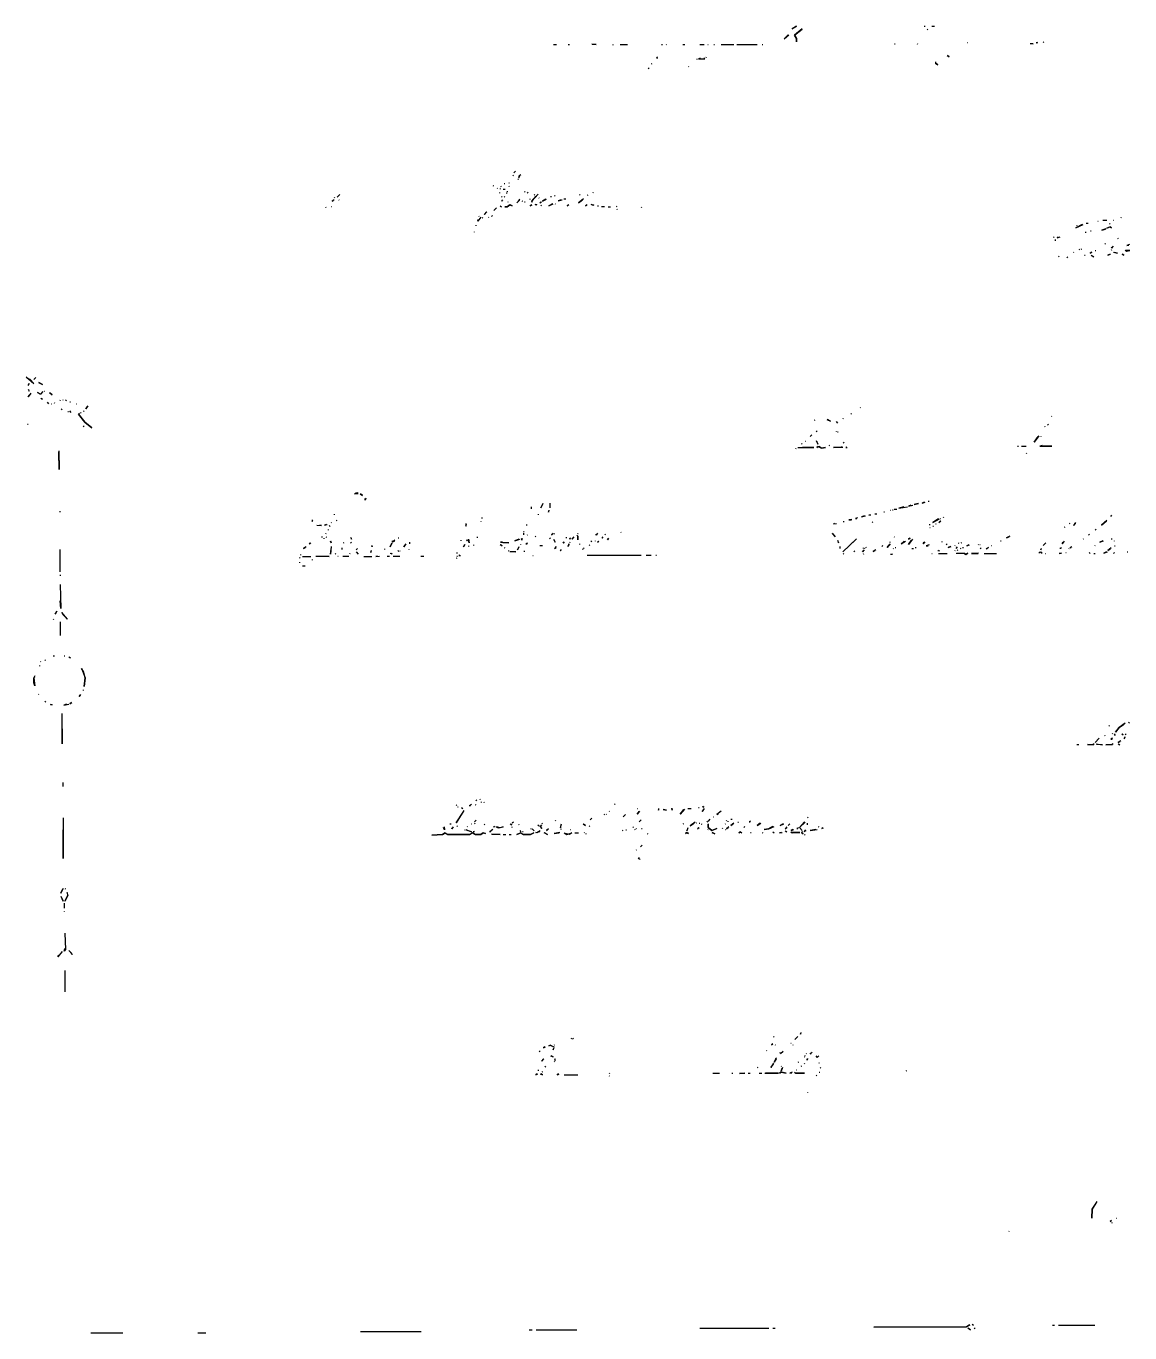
# Model space of a CAD drawing. Extents: x 1 to 4796, y -44 to 889.
# Drawn here: x 695.7 to 1057, y 18.3 to 446.2 of the extents above; entities that cross this region are included whole.
import ezdxf

# ---------------------------------------------------------------- set-up
doc = ezdxf.new("R2010")
doc.units = 0
doc.layers.add('LINEWORK', color=4, linetype='CONTINUOUS')

msp = doc.modelspace()

# ---------------------------------------------------------------- linework, layer by layer
at = {"layer": 'LINEWORK'}
for points in [[(947.8333, 446.1667), (946.5, 445.3333), (948, 446.1667)], [(949.6667, 445.3333), (947.1667, 443.1667), (947.8333, 442.1667), (947.8333, 441), (947.8333, 442.1667), (947.1667, 443.1667), (949.6667, 445.1667)], [(989.6667, 446.1667), (990, 446.1667)], [(990.8333, 445.1667), (990.6667, 445)], [(992.1667, 446.1667), (993, 446.1667)], [(945.1667, 443.3333), (943.8333, 442), (945.3333, 443.3333)], [(1003.8333, 440.8333), (1004, 440.8333)], [(1026.6667, 440.8333), (1026.3333, 440.6667), (1026.8333, 440.8333)], [(1028.8333, 441), (1028.6667, 440.8333)], [(868.3333, 440.1667), (869.3333, 440.1667)], [(873.1667, 440.1667), (873.5, 440.1667)], [(880.8333, 440.3333), (882.3333, 440.1667), (881, 440.1667)], [(887.6667, 440.1667), (887.8333, 440)], [(890.1667, 440.1667), (892.5, 440.1667)], [(903.6667, 440.1667), (904, 440.1667)], [(905.3333, 440.1667), (905.1667, 440)], [(910.6667, 440.1667), (911.3333, 440.1667)], [(916.1667, 440.1667), (917.6667, 440.1667)], [(918.8333, 440.1667), (919, 440.1667)], [(920.8333, 440.1667), (921, 440.1667)], [(923.1667, 440.1667), (927.3333, 440.1667)], [(928.3333, 440.1667), (935, 440.1667)], [(936.6667, 440.1667), (936.8333, 440.1667)], [(980, 440.3333), (980.1667, 440.3333)], [(987.5, 440.3333), (987.3333, 440.1667)], [(997.1667, 436.5), (997.8333, 436.1667), (997.3333, 436.5)], [(1024.3333, 440.5), (1025.3333, 440.3333), (1024.5, 440.3333)], [(899.6667, 432.5), (899.3333, 432.1667)], [(900.5, 433.8333), (900.3333, 433.6667)], [(902.3333, 436), (902, 435.8333), (902.5, 435.8333)], [(912.6667, 433), (912.5, 432.8333)], [(915.1667, 435.5), (915.3333, 435.3333)], [(916.3333, 435.6667), (915.8333, 435.5), (917.8333, 435.5), (917.5, 435.6667)], [(918.3333, 436), (918.1667, 435.8333)], [(993.3333, 434.5), (993.3333, 434), (994.1667, 433.5), (993.3333, 434)], [(855.8333, 398.6667), (855.3333, 398.1667)], [(848.5, 394), (848.6667, 393.8333)], [(851.1667, 393.6667), (851, 393.5)], [(852.1667, 394.6667), (852.3333, 394.6667)], [(853.8333, 394.8333), (853.6667, 394.6667)], [(853.6667, 393.8333), (853.8333, 393.6667)], [(855.1667, 397.3333), (855, 397.1667)], [(856.8333, 396.1667), (856.6667, 396)], [(857.6667, 397.5), (857, 397), (857, 396.5), (857.3333, 397.1667)], [(796.5, 389.3333), (795.8333, 388.8333), (796.1667, 389)], [(796.5, 390.1667), (796.6667, 390)], [(798.3333, 391), (797.5, 390.1667)], [(798, 389.3333), (798.1667, 389.1667)], [(849.8333, 393.1667), (850, 393)], [(850.6667, 391.6667), (850.6667, 391.5)], [(850.8333, 393), (850.8333, 392.8333)], [(851.3333, 390.3333), (851.5, 390.1667)], [(851.6667, 389.3333), (851.3333, 388.8333), (851.6667, 389.1667)], [(851.8333, 392.8333), (852.5, 392.8333)], [(852.3333, 390.3333), (852.1667, 390.1667)], [(853, 391.5), (852.8333, 391.3333)], [(853.1667, 392.1667), (853.1667, 391.8333)], [(857, 389.5), (857.1667, 389.1667), (856.3333, 388.3333), (857.1667, 389.3333)], [(858.8333, 392), (859, 391.8333)], [(860, 391.8333), (859.6667, 391.5)], [(860.5, 389.6667), (860.6667, 389.5)], [(863.3333, 391.1667), (861.1667, 388.8333), (861.3333, 388.5), (861.1667, 388.8333), (862.6667, 390.5)], [(862, 391), (862.1667, 390.8333)], [(863.5, 390), (863.6667, 389.8333)], [(865.8333, 389.5), (864.6667, 388.8333), (866, 389.5)], [(867.3333, 390.3333), (867.6667, 390.3333)], [(868.8333, 390.6667), (868.6667, 390.5)], [(870.8333, 389.3333), (869.8333, 389), (871.1667, 389.3333)], [(871.6667, 389.6667), (872.3333, 389.6667)], [(878.1667, 389.6667), (876.5, 388.3333), (877.8333, 389.3333)], [(876.8333, 391), (877, 390.8333)], [(879.5, 390.8333), (879.3333, 390.6667)], [(881.3333, 391.6667), (881.1667, 391.5)], [(793.6667, 387), (793.8333, 386.8333)], [(795.5, 387.1667), (795.6667, 387.1667)], [(846.3333, 385.3333), (845.6667, 384.5), (846.5, 385.3333)], [(849.6667, 386.6667), (848.8333, 385.8333)], [(850.8333, 387.3333), (851.3333, 387), (851, 387.1667)], [(854, 387.6667), (853.1667, 387), (852.3333, 387), (853.1667, 387), (854, 387.6667), (854.8333, 387.3333), (854.1667, 387.6667)], [(853.3333, 388.6667), (853.5, 388.6667)], [(858, 389), (858.1667, 388.8333)], [(858.8333, 388.6667), (859, 388.6667)], [(861.1667, 387.6667), (860.6667, 387.3333), (861.3333, 387.6667)], [(862.1667, 387.8333), (862.8333, 387.6667), (862.3333, 387.6667)], [(864.1667, 388.6667), (863.8333, 388.3333), (864.3333, 388.6667)], [(864.1667, 387.5), (864.3333, 387.3333)], [(868, 388), (866.8333, 387.3333), (868.1667, 388)], [(868.8333, 388), (869, 387.8333)], [(873.3333, 387.6667), (872.8333, 387.3333), (873.1667, 387.5)], [(879.3333, 387.6667), (878.8333, 387.3333), (879.1667, 387.5)], [(880.5, 387.8333), (881.5, 387.5), (880.8333, 387.5)], [(882.6667, 387.3333), (883, 387.3333)], [(884, 387.1667), (885, 387.1667)], [(886.1667, 387), (887, 387)], [(889, 387.1667), (888.8333, 387)], [(889, 386.3333), (889.1667, 386.1667)], [(897, 387), (897.1667, 386.8333)], [(842.8333, 381), (842.8333, 380.8333)], [(844.5, 383.6667), (843.5, 382.3333), (843.6667, 382.8333)], [(843.8333, 384), (844, 383.8333)], [(845, 383.5), (845.1667, 383.3333)], [(847, 383.6667), (847.1667, 383.5)], [(848.3333, 384.1667), (848, 383.8333)], [(1041.3333, 381.1667), (1039.3333, 380.1667), (1041.6667, 381.1667)], [(1039.5, 381), (1039.6667, 380.8333)], [(1042.6667, 381.6667), (1043.3333, 381.6667)], [(1046.5, 382.3333), (1046.6667, 382.3333)], [(1048.1667, 382.6667), (1049.5, 382.6667)], [(1050.3333, 381.5), (1050.5, 381.3333)], [(1051.5, 382.6667), (1051.6667, 382.6667)], [(1054.1667, 383.5), (1054, 383.3333)], [(842.3333, 378.8333), (842.3333, 378.6667)], [(1032, 377.1667), (1032.1667, 377)], [(1033.5, 377.1667), (1033.1667, 376.8333), (1034.1667, 377.1667)], [(1042.3333, 378.6667), (1042.6667, 378.6667)], [(1044.1667, 379.1667), (1044.3333, 379.1667)], [(1049.1667, 379.8333), (1047.8333, 379.3333), (1049, 379.6667)], [(1050.5, 380.5), (1049.5, 380), (1050.5, 380.5), (1051, 380.1667), (1050.6667, 380.3333)], [(1053.1667, 376.6667), (1053, 376.5)], [(1032.5, 376.3333), (1032.5, 375.8333)], [(1040.3333, 373.1667), (1040.5, 373)], [(1041.1667, 373.1667), (1041, 373)], [(1045.6667, 372.6667), (1045.8333, 372.6667)], [(1048.8333, 375), (1049, 374.8333)], [(1050.8333, 373), (1051, 372.8333)], [(1051.5, 374.1667), (1051, 373.5), (1051.1667, 373.8333)], [(1055.5, 372.8333), (1056, 372.5), (1057, 372.6667), (1055.6667, 372.6667)], [(1056.8333, 374.6667), (1056, 374.3333), (1056.6667, 374.5)], [(1033.6667, 370.8333), (1033.8333, 370.6667)], [(1036.6667, 370.6667), (1036.3333, 370.3333)], [(1038.5, 372.1667), (1038.6667, 372)], [(1042.1667, 371.1667), (1042.3333, 371.1667)], [(1044.5, 372.1667), (1044, 371.8333), (1044.6667, 372.1667)], [(1044.3333, 371.1667), (1045.1667, 370.6667), (1044.5, 371)], [(1050.5, 371.5), (1049.8333, 371.1667), (1050.6667, 371.5)], [(1051.6667, 372.1667), (1053, 371.8333), (1051.8333, 372)], [(1054.3333, 371.5), (1055, 371.1667), (1054.5, 371.5)], [(695.6667, 331.3333), (698.1667, 329.1667), (697, 330.5), (696.1667, 330.8333)], [(698.8333, 331.1667), (698.1667, 330.5)], [(699.6667, 329.5), (701, 328.8333), (699.8333, 329.5)], [(696.6667, 329.1667), (696.3333, 328.5), (696.6667, 329)], [(696.3333, 327.3333), (696.6667, 326.6667), (696.5, 327.1667)], [(697.1667, 326), (696.3333, 324.8333), (696.6667, 325.5)], [(701.1667, 326.5), (700.3333, 325.6667), (699.3333, 326.1667), (700.3333, 325.6667)], [(701.6667, 326.6667), (701.8333, 326.6667)], [(703.3333, 326.1667), (704.1667, 325.5), (703.5, 326)], [(700.5, 324.3333), (701, 324), (700.6667, 324.1667)], [(702.5, 323), (703, 322.5)], [(703.8333, 322.5), (704, 322.5)], [(705, 322.8333), (704.8333, 322.6667)], [(706.8333, 323.6667), (706.6667, 323.5)], [(707.6667, 323.8333), (707.8333, 323.8333)], [(708.5, 323.8333), (708.8333, 323.5)], [(710, 323.1667), (710.1667, 323.1667)], [(712, 322.5), (712.1667, 322.5)], [(715.8333, 321.8333), (715.1667, 320.8333), (715.6667, 321.6667)], [(968.8333, 321.3333), (968.6667, 321.1667)], [(707.1667, 320.8333), (707.5, 320.5)], [(709.3333, 320), (709.5, 320)], [(709.8333, 320.1667), (710.3333, 319.6667)], [(713.1667, 319.5), (712.8333, 319.1667), (714.8333, 316.5), (717.1667, 314.6667), (714.8333, 316.5), (712.8333, 319.1667)], [(713.6667, 319.6667), (713.5, 319.5)], [(714.6667, 320.1667), (714.5, 320)], [(953.8333, 317.1667), (953.6667, 317)], [(957.8333, 317.3333), (959, 316.8333), (958, 317.3333)], [(960.8333, 316.6667), (961.3333, 316.1667)], [(963.1667, 317.6667), (963, 317.5)], [(965.8333, 319.3333), (965.6667, 319.1667)], [(1031.3333, 318.5), (1031.5, 318.3333)], [(696.1667, 315.8333), (696.3333, 315.8333)], [(714.6667, 315.3333), (714.3333, 315)], [(952.8333, 312.3333), (952.3333, 311.8333)], [(954.6667, 313.6667), (954.3333, 313.3333)], [(960.8333, 313.5), (960.8333, 313.3333)], [(961.3333, 313.3333), (961.5, 313.3333)], [(1029, 315.1667), (1029.1667, 315)], [(1030.3333, 315.8333), (1030, 315.5)], [(948.3333, 308.1667), (953.5, 308.1667), (949.8333, 308.1667)], [(949.6667, 309.5), (949.5, 309.3333)], [(950.6667, 310.3333), (950.8333, 310.3333)], [(954.3333, 310.5), (954.8333, 309.3333), (954.6667, 310.1667)], [(955, 308.5), (954.5, 308.1667), (955, 308.5), (956, 308), (957.3333, 308.1667), (956, 308), (955.1667, 308.5)], [(958.5, 309), (958.6667, 308.8333)], [(962.8333, 308.5), (962.5, 308.1667), (960, 308.1667), (963, 308.3333)], [(963.5, 310), (963.1667, 309.6667)], [(964.3333, 308.3333), (964, 308.1667), (964.5, 308.1667)], [(1020.1667, 308.6667), (1020.5, 308.6667)], [(1021.5, 308.6667), (1023, 308.6667)], [(1027.1667, 312), (1025.6667, 310), (1027, 311.8333)], [(1028.3333, 308.8333), (1027.5, 308.6667), (1031.5, 308.6667), (1028.5, 308.6667)], [(1027.8333, 311.8333), (1027.8333, 311.6667)], [(706.3333, 307.1667), (706.5, 301), (706.3333, 306.8333)], [(947.6667, 307.8333), (947.5, 307.6667)], [(1023.1667, 306.3333), (1023, 306.1667)], [(803.8333, 293.3333), (803.1667, 293), (804.3333, 293.1667), (804, 293.3333)], [(805, 293), (805.8333, 292.5), (805.1667, 293)], [(806.8333, 291.6667), (806.6667, 291), (806.6667, 291.5)], [(706.6667, 287.3333), (706.6667, 287)], [(861, 288.8333), (861, 288.1667)], [(864.8333, 289.8333), (864.1667, 288.5), (864.8333, 289.6667)], [(866.8333, 287.6667), (866.6667, 287), (866.8333, 287.5)], [(867.1667, 290), (867.1667, 288.5)], [(976.5, 287.1667), (976.6667, 287.1667)], [(978.5, 287.6667), (978.6667, 287.6667)], [(979.3333, 287.8333), (979.5, 287.8333)], [(979.8333, 288), (980.6667, 288)], [(983, 288.8333), (981.3333, 288.3333), (984.1667, 288.8333)], [(985.3333, 289.3333), (984.5, 289), (986, 289.3333)], [(987.6667, 289.8333), (986.3333, 289.5), (987.8333, 289.8333)], [(989.6667, 290.3333), (989, 290), (990, 290.3333)], [(991, 290.6667), (991.3333, 290.6667)], [(789.3333, 284.5), (789.3333, 284), (789.5, 284.3333)], [(790.8333, 282.8333), (792.3333, 282.6667), (791.8333, 282.8333)], [(794, 283), (793.3333, 282.8333), (794.1667, 283)], [(794.8333, 282.6667), (795.1667, 282.3333)], [(795.5, 283.6667), (795.6667, 283.5)], [(796.5, 286.3333), (796.5, 286.1667)], [(797.3333, 284.3333), (797.1667, 284.1667)], [(839.6667, 283.3333), (839.6667, 282.5), (839.8333, 283.1667)], [(844.5, 284), (844.5, 283.8333)], [(844.8333, 285.3333), (844.8333, 285)], [(859.5, 283), (859.5, 282.6667)], [(863.3333, 286.3333), (863.3333, 286.1667)], [(960.3333, 283.3333), (960, 283.1667), (961, 283.3333)], [(963.1667, 284), (963.5, 284)], [(966, 284.6667), (965, 284.5), (965.8333, 284.5)], [(967.8333, 285.1667), (967.1667, 285), (967.6667, 285)], [(970.1667, 285.8333), (969.1667, 285.5), (970.5, 285.8333)], [(972, 286.1667), (971.5, 286), (972.1667, 286.1667)], [(972.8333, 283.8333), (972.6667, 283.6667)], [(973.5, 286.5), (974.1667, 286.5)], [(991.3333, 283), (991.6667, 283)], [(994.3333, 284.8333), (992.5, 283.6667), (994.6667, 284.8333)], [(992.5, 282.5), (992.6667, 282.5)], [(993.5, 283.1667), (993.3333, 283)], [(995, 284.1667), (994.5, 283.6667), (995.1667, 284.1667)], [(995, 285), (995.1667, 285)], [(995.8333, 285.5), (996, 285.3333)], [(1037.3333, 283.3333), (1037.1667, 283.1667)], [(1039.1667, 283.6667), (1038.5, 282.6667), (1039.1667, 283.3333)], [(1049.5, 284.3333), (1047.6667, 282.8333), (1049.3333, 284.1667)], [(1051, 286), (1050.6667, 285.6667)], [(792.3333, 279), (792.6667, 279)], [(793.1667, 278.5), (793.1667, 278.3333)], [(793.8333, 280), (793.6667, 279.8333)], [(793.8333, 279), (794, 278.8333)], [(794.5, 281.3333), (794.5, 281.1667)], [(801.8333, 278.8333), (802.1667, 278.1667), (802.1667, 278.5)], [(817.5, 278.6667), (817.6667, 278.6667)], [(840.5, 278.1667), (840.6667, 277), (840.5, 278)], [(843.3333, 279), (843.3333, 278.6667)], [(857, 278.1667), (855.6667, 277.6667), (857.3333, 278.1667)], [(858, 278.5), (858, 277.8333), (857.8333, 278.3333)], [(858.5, 280.6667), (858.6667, 280.5)], [(858.5, 280.1667), (858.5, 279.6667)], [(859.8333, 279.6667), (859.6667, 279.5)], [(862.3333, 279.1667), (862.5, 279)], [(867.3333, 278.6667), (867, 278.3333)], [(868.1667, 280), (867.6667, 279.6667), (868, 279.8333)], [(868.3333, 278.1667), (868.8333, 277.1667), (868.5, 278)], [(868.5, 280), (868.5, 279.8333)], [(872.5, 278.8333), (872.5, 278.5)], [(873.5, 278.6667), (873.8333, 278.1667), (873.6667, 278.5)], [(875, 279), (874.3333, 278.1667), (875, 278.8333)], [(876, 279.5), (876.3333, 279.1667), (876.3333, 278), (876.3333, 279.1667)], [(876.3333, 280), (876.1667, 279.8333)], [(882.6667, 280.1667), (882.3333, 279.5), (882.3333, 279.8333)], [(884.5, 279), (884.1667, 278.5), (884.5, 278.8333)], [(885.3333, 279.8333), (885.1667, 279.6667)], [(886.3333, 278.5), (886, 278), (886.1667, 278.3333)], [(890.3333, 280.5), (890.5, 280.3333)], [(959.5, 280.1667), (960.5, 279), (959.5, 280)], [(967.5, 278.3333), (963, 274), (967.1667, 278)], [(979.8333, 279), (980, 278.8333)], [(985, 278.5), (984.5, 278.1667), (985.1667, 278.5)], [(985.8333, 278.1667), (984.5, 276.5), (985.5, 277.8333)], [(991.5, 282), (991.6667, 282)], [(1017.6667, 279.1667), (1016.6667, 278.6667), (1017.5, 279)], [(1035.6667, 282.1667), (1035.5, 282)], [(1041.8333, 278.3333), (1041.6667, 278.1667)], [(1043.8333, 279.8333), (1043.5, 279.5)], [(1046, 281.5), (1045.6667, 281.1667)], [(1050.8333, 278.3333), (1051.1667, 278.3333)], [(706.6667, 274.8333), (706.6667, 267.5)], [(787.3333, 275.6667), (786.5, 275.1667), (787.1667, 275.5)], [(788.6667, 277), (788.3333, 276.6667), (788.8333, 277)], [(795.3333, 277.6667), (795.5, 277), (795.3333, 277.5)], [(795.5, 275.8333), (795.3333, 273.3333), (795.5, 275)], [(799, 275.3333), (799, 274.8333)], [(799.6667, 277), (799.5, 276.8333)], [(802.1667, 277.1667), (801.8333, 276.8333)], [(804.1667, 275.1667), (803.6667, 274.6667)], [(803.6667, 274), (804.3333, 273.3333)], [(808.6667, 274.5), (808.5, 273.8333), (808.6667, 274.3333)], [(808.8333, 276.1667), (809, 275.6667), (808.8333, 276)], [(813, 275), (813, 274.8333)], [(815.5, 277), (814.8333, 275.6667), (815.3333, 276.8333)], [(816.3333, 277.8333), (815.6667, 277.3333), (815.3333, 277.6667), (815.6667, 277.3333), (816.3333, 277.6667)], [(817.3333, 274.5), (817.6667, 274.1667)], [(818, 274.3333), (818.1667, 274.3333)], [(820, 276.6667), (819.3333, 275.6667), (819.6667, 276.3333)], [(821, 274.8333), (821, 274.6667)], [(821.1667, 277.1667), (821.1667, 276.6667)], [(836.6667, 273.8333), (836.6667, 273.5)], [(838, 277.8333), (838, 277.6667)], [(839.3333, 276.5), (838.8333, 275.6667), (839.1667, 276.3333)], [(840, 278), (839.8333, 277.6667), (840.1667, 278)], [(840.5, 276), (840.5, 275.8333)], [(842.1667, 276.3333), (842.1667, 276.1667)], [(850.8333, 276.5), (851.5, 276), (851, 276.3333)], [(851.3333, 277.3333), (851, 277.1667), (853.6667, 277), (851.8333, 277), (851.5, 277.3333)], [(852.1667, 275.5), (852.3333, 275.3333)], [(853.5, 274.5), (853.6667, 274.3333)], [(854, 274.1667), (856, 274), (854.1667, 274)], [(857, 275.6667), (856.5, 274.6667), (857, 275.5)], [(857.5, 276.5), (857.5, 276.3333)], [(858.6667, 274.3333), (858.6667, 274)], [(859.6667, 277), (859.5, 276.5), (859.5, 276.8333)], [(863.8333, 276.1667), (864.6667, 276.1667)], [(869.1667, 275.8333), (868.6667, 275.1667), (869.1667, 275.5)], [(870.8333, 274.8333), (870.5, 274.3333), (870.8333, 274.6667)], [(871.8333, 277.3333), (871.5, 276.8333), (871.6667, 277.1667)], [(873.3333, 276.6667), (873, 275.8333), (873.5, 276.5)], [(873.6667, 277.1667), (873.5, 277)], [(876.8333, 276.6667), (876.8333, 276.5)], [(878, 275), (877.8333, 274.8333)], [(878.1667, 275.3333), (878.3333, 275.1667)], [(880, 276.3333), (880.1667, 276.1667)], [(880.5, 277.6667), (880.8333, 277.3333)], [(882, 277.6667), (882, 277.5)], [(883, 277.5), (882.6667, 277.1667), (883.1667, 277.5)], [(961.3333, 277.8333), (961.6667, 277), (961.5, 277.6667)], [(962, 275.8333), (962, 275.1667)], [(967, 274.3333), (966.6667, 274)], [(970, 274.6667), (969.5, 274), (969.6667, 274.3333)], [(969.6667, 275.3333), (969.6667, 275.1667)], [(970, 275.3333), (970.1667, 275.1667)], [(970.6667, 275.5), (970.5, 275.3333)], [(973.8333, 274.6667), (973, 274.1667), (973.6667, 274.5)], [(976.1667, 276.1667), (975.8333, 275.8333)], [(978.5, 276.6667), (977.5, 275.5), (978.1667, 276.3333)], [(978.3333, 277.3333), (978.5, 277.1667)], [(979.6667, 275.1667), (979.5, 275)], [(980.1667, 275.5), (980.3333, 275.5)], [(983.1667, 277.5), (982.1667, 276.6667), (983.5, 277.5)], [(985.6667, 275.1667), (986.1667, 275.1667)], [(986.6667, 275.5), (987, 275.5)], [(989.8333, 277.3333), (989.3333, 276.6667), (989.6667, 277.1667)], [(991.3333, 276.3333), (990.3333, 276), (991, 276)], [(994.1667, 274.5), (994.6667, 274.3333), (994.3333, 274.5)], [(995.5, 277.3333), (995.3333, 277.1667)], [(997.1667, 276.6667), (996.8333, 276.3333)], [(998.3333, 275.8333), (997.5, 275.5), (998.5, 275.8333)], [(999.8333, 276.1667), (999.6667, 276)], [(999.8333, 274.5), (999.6667, 274.3333)], [(1000.5, 275.6667), (1000, 275.1667)], [(1000.5, 274.6667), (1000.6667, 274.5)], [(1000.8333, 277), (1001, 276.8333)], [(1001.6667, 275.1667), (1001.5, 275)], [(1001.8333, 277), (1001.6667, 276.8333)], [(1002.1667, 275.5), (1002.5, 275.5)], [(1004.3333, 276.3333), (1003.6667, 276), (1004.5, 276.3333)], [(1007.3333, 276.5), (1007.5, 276.3333)], [(1007.8333, 276.5), (1008, 276.5)], [(1008.3333, 275.3333), (1008, 275)], [(1010.6667, 275.5), (1010, 275), (1010.5, 275.3333)], [(1011.6667, 276.1667), (1011.8333, 276.1667)], [(1014.6667, 277.6667), (1014.8333, 277.6667)], [(1027.6667, 274), (1027.1667, 273.6667), (1027.6667, 274), (1028.3333, 273.6667), (1027.8333, 274)], [(1028, 275.1667), (1027.8333, 274.6667), (1028, 275)], [(1029.5, 277), (1028.6667, 276.1667)], [(1034.5, 275.5), (1034.3333, 275), (1034.3333, 275.3333)], [(1035.5, 277.5), (1034.8333, 276.6667), (1035.1667, 277.1667)], [(1036, 273.8333), (1036.1667, 273.8333)], [(1037.1667, 275.1667), (1037, 275)], [(1038, 275.6667), (1037.5, 275.3333), (1037.8333, 275.5)], [(1043.6667, 273.8333), (1044, 273.5)], [(1045.6667, 276.1667), (1045.5, 276)], [(1048.1667, 277.6667), (1047.1667, 277.1667), (1048.3333, 277.6667)], [(1049.3333, 274), (1048.5, 273.6667), (1049.6667, 274)], [(1050.8333, 275.3333), (1049.8333, 274.5), (1050.6667, 275.1667)], [(1052, 273.8333), (1051.6667, 273.5)], [(1051.8333, 277.6667), (1051.8333, 277.5)], [(1052, 276), (1052.1667, 276)], [(1056.1667, 274), (1056.3333, 274)], [(785.3333, 272.1667), (785.1667, 272)], [(785.1667, 270.6667), (785.1667, 270.5)], [(785.5, 273.1667), (785.5, 273)], [(786.1667, 272.5), (788.8333, 272.5)], [(789.3333, 271.5), (789.3333, 271.3333)], [(790.5, 272.6667), (794.8333, 272.5), (790.6667, 272.5)], [(796.8333, 273.5), (797, 273.3333)], [(797.6667, 272.6667), (797.8333, 272.6667)], [(799.3333, 272.6667), (801.3333, 272.6667)], [(801.6667, 273.5), (801.5, 273.3333)], [(806.1667, 272.5), (808.8333, 272.5)], [(810.6667, 272.6667), (810.1667, 272.5), (811.3333, 272.6667)], [(813.8333, 272.6667), (814.6667, 272.6667)], [(814.8333, 273.6667), (815.5, 273.5), (815.1667, 273.3333)], [(815.8333, 272.6667), (818, 272.6667)], [(824.8333, 272.6667), (825.8333, 272.6667)], [(836.6667, 272), (836.5, 271.8333)], [(836.6667, 272.6667), (836.8333, 272.6667)], [(837.6667, 273), (837.3333, 272.8333), (837.8333, 272.8333)], [(861.5, 272.8333), (861.6667, 272.8333)], [(879.3333, 273), (897, 273)], [(898.6667, 273), (900.3333, 273)], [(901.8333, 273), (902, 273)], [(963.1667, 273.5), (963.3333, 273.3333)], [(969.6667, 273.5), (969.8333, 273.3333)], [(978.6667, 273.3333), (979.3333, 273.3333), (978.8333, 273.1667)], [(992.1667, 273.5), (992.3333, 273.5)], [(994.3333, 273.5), (997.1667, 273.5)], [(1000.1667, 273.6667), (1002.8333, 273.5), (1003.3333, 273.1667), (1004, 273.6667), (1003.3333, 273.1667), (1002.8333, 273.5), (1000.3333, 273.5)], [(1007.5, 273.6667), (1005.1667, 273.5), (1007.3333, 273.5)], [(1009.3333, 273.5), (1013.3333, 273.5)], [(1029.3333, 273.5), (1029.5, 273.5)], [(1034.5, 273.6667), (1033.8333, 273.5), (1034.6667, 273.6667)], [(1045.1667, 273.5), (1045.6667, 273.5)], [(706.8333, 266.5), (706.8333, 266.1667)], [(786.1667, 269.5), (787, 269.5)], [(706.8333, 263.3333), (707, 255.5), (706.8333, 258)], [(705.6667, 254.6667), (705.1667, 253.6667), (705.6667, 254.5)], [(707.3333, 254.3333), (707.6667, 253.5), (709.1667, 252), (707.3333, 254.1667)], [(704.6667, 252), (704.5, 251.8333)], [(706.8333, 251.1667), (706.8333, 246.6667)], [(704.5, 240), (705, 240)], [(708.1667, 240), (708.3333, 240)], [(709.6667, 239.6667), (710.1667, 239.3333), (709.8333, 239.5)], [(700, 236.8333), (700, 236.6667)], [(700.3333, 238.1667), (700.5, 238)], [(702, 238.6667), (701.8333, 238.5)], [(713.8333, 236), (715, 232.8333), (714.6667, 230), (715, 232.8333), (714.5, 234.8333), (713.8333, 235.8333)], [(698.5, 233.5), (698.1667, 232.8333), (698.5, 230.1667), (698.1667, 231.1667), (698.1667, 232.8333), (698.5, 233.1667)], [(699.6667, 227.5), (699.8333, 227.3333)], [(713.5, 227.3333), (713, 226.6667), (713.3333, 227.1667)], [(714.3333, 228.8333), (714.3333, 228.6667)], [(701.8333, 225.1667), (702.1667, 224.8333)], [(703.5, 224.1667), (704.1667, 224), (703.6667, 224)], [(708.8333, 224.1667), (708, 223.8333), (709.6667, 224.1667)], [(710.5, 224.6667), (710, 224.3333), (710.6667, 224.6667)], [(707.3333, 221.1667), (707.5, 211.1667), (707.5, 221)], [(1056.5, 218.3333), (1056.8333, 218)], [(1048.6667, 214), (1048.8333, 213.8333)], [(1050.1667, 217.1667), (1050.3333, 217)], [(1051.1667, 214.6667), (1051.3333, 214.5)], [(1052.1667, 214.3333), (1051.8333, 214.1667), (1052.3333, 214.1667)], [(1055.5, 218), (1053.5, 216.5), (1052.3333, 215), (1053.5, 216.5), (1055.1667, 217.6667)], [(1054.3333, 214.5), (1054.8333, 214.1667), (1054.5, 214.3333)], [(1055.8333, 214.5), (1055.5, 214.1667)], [(1039.6667, 211), (1040.3333, 211)], [(1045.3333, 211.1667), (1044.8333, 210.8333), (1043.1667, 211), (1045.1667, 211)], [(1047, 213), (1045.6667, 211.6667)], [(1046, 211.1667), (1048, 210.8333), (1046.1667, 211)], [(1051.5, 211.1667), (1051, 210.8333), (1049.1667, 210.8333), (1051.3333, 211)], [(1051.1667, 213.1667), (1051, 212.5), (1051, 213)], [(1054, 212.1667), (1053.1667, 211.6667), (1053.8333, 212)], [(1053.1667, 211.1667), (1053.6667, 210.8333), (1053.3333, 211)], [(1055.3333, 213.5), (1055.1667, 212.8333), (1055.5, 213.3333)], [(707.6667, 198.5), (707.6667, 197.1667)], [(843.1667, 192.8333), (842.8333, 192.5)], [(844.1667, 193.1667), (844.3333, 193)], [(836.5, 191.1667), (836.6667, 191)], [(839, 189.3333), (836.5, 185.3333), (839, 189.1667)], [(836.8333, 190.6667), (837, 190.5)], [(838.1667, 190.3333), (838.6667, 190), (838.3333, 190.1667)], [(841.5, 191.3333), (840.8333, 190.8333), (841.1667, 191)], [(842.6667, 191.3333), (842.8333, 191.1667)], [(844.6667, 192.1667), (844.6667, 192)], [(845.5, 192.1667), (845.6667, 192)], [(886.6667, 189.1667), (886.5, 189)], [(888.5, 191.5), (888.3333, 191.3333)], [(895.6667, 190), (895.8333, 190)], [(896.5, 189.1667), (895.6667, 188.1667), (896.3333, 189)], [(902.6667, 190), (902.6667, 189.5), (902.8333, 189.8333)], [(904.1667, 189.6667), (905.3333, 189.5), (904.3333, 189.6667)], [(907, 190.1667), (907.1667, 189.5), (907, 190)], [(911.1667, 189.8333), (909.8333, 188.1667), (911, 189.6667)], [(912.3333, 190), (913.3333, 190)], [(915.8333, 190.3333), (916, 190.3333)], [(917, 190.6667), (917.5, 190.5), (917.1667, 190.6667)], [(917.6667, 190), (917, 189), (917.6667, 189.8333)], [(923.1667, 189.1667), (921.8333, 188), (922.3333, 188.3333)], [(707.8333, 187), (707.8333, 173.6667), (707.8333, 183)], [(832.5, 184), (832.6667, 183), (832.3333, 183.8333)], [(834.3333, 185), (834.8333, 185)], [(835.5, 184), (835, 183.3333), (835.1667, 183.6667)], [(836.6667, 184.3333), (836.8333, 184.1667)], [(840.1667, 184.1667), (840, 184)], [(841.3333, 185), (841.5, 185)], [(843, 186.1667), (842.5, 185.6667)], [(842.5, 185.1667), (842.6667, 185)], [(845.6667, 184.8333), (845.8333, 184.6667)], [(849, 184.1667), (848.6667, 184), (849.1667, 184.1667)], [(849.5, 184), (850.1667, 183.6667), (851.8333, 184), (850.8333, 183.6667), (849.6667, 184)], [(854.1667, 185), (854.6667, 184.6667), (854.3333, 184.8333)], [(854.6667, 184), (854.6667, 183.8333)], [(855.1667, 185.5), (854.8333, 185.1667)], [(856.8333, 184.8333), (857, 184.6667)], [(863.1667, 184.6667), (863.6667, 184.3333), (863.3333, 184.5)], [(864.3333, 184.6667), (864, 184.1667), (864.5, 183.5), (864, 184.3333)], [(864.6667, 185.1667), (864.5, 185)], [(868.8333, 186.1667), (869, 186)], [(870.8333, 184.8333), (870.5, 183.6667), (870.8333, 184)], [(878, 185), (878.8333, 184.5), (878.1667, 184.8333)], [(880, 184.3333), (880.1667, 184.1667)], [(880.8333, 186.8333), (880.3333, 186.3333)], [(884.8333, 188.1667), (885, 188)], [(885.6667, 188.1667), (885.5, 188)], [(891.8333, 188), (891.1667, 187.3333)], [(894.5, 184), (894.3333, 183.8333)], [(897, 186.3333), (896.3333, 185.6667)], [(910.8333, 185), (910.6667, 184.8333)], [(914.6667, 185.5), (913, 184.3333), (914.3333, 185.1667)], [(915, 185.3333), (915.1667, 185.3333)], [(916, 185.1667), (916.1667, 185.1667)], [(916.6667, 185), (916.8333, 184.8333)], [(918.5, 185.8333), (918.8333, 185.5)], [(919.5, 186.5), (919, 185.8333), (919.3333, 186.3333)], [(919, 185), (919, 183.8333), (920.1667, 182.8333), (921.8333, 183.5), (920.1667, 182.8333), (919, 183.8333), (919, 184.8333)], [(920.6667, 187.3333), (920.8333, 187.3333)], [(924.6667, 185), (924.5, 184.8333)], [(924.8333, 186.1667), (925, 186)], [(925.6667, 184), (925, 183.3333), (925.5, 183.8333)], [(925.3333, 185.8333), (925.3333, 185.6667)], [(926.3333, 186.5), (926.8333, 186.5)], [(927.3333, 185.1667), (926.3333, 184.5), (927.1667, 185)], [(928.6667, 185.5), (928.8333, 185.5)], [(931, 184.1667), (930.6667, 183.8333)], [(932.8333, 185.8333), (932.3333, 185.6667), (932.6667, 185.6667)], [(936, 185.1667), (935, 184.5), (936.1667, 185.1667)], [(940.1667, 184.1667), (938.8333, 183.3333), (937.3333, 183.1667), (938.8333, 183.3333), (940.5, 184.1667)], [(943.5, 185), (942.5, 184.5), (943.6667, 185)], [(944.6667, 184), (944.1667, 183.3333), (944.6667, 183.8333)], [(945.6667, 185), (945.1667, 184.5)], [(950.5, 185.6667), (948.8333, 183.8333), (949.6667, 182.8333), (948.8333, 183.8333), (950.6667, 185.5)], [(951.3333, 185.1667), (951.3333, 184.6667)], [(951.5, 187.1667), (951.6667, 187)], [(955, 184.1667), (955.1667, 184)], [(832.8333, 182), (832, 181.5), (828.5, 181.3333), (832, 181.5), (832.8333, 182), (833.6667, 181.5), (840.8333, 181.5), (841.6667, 182), (842.6667, 181.5), (844.5, 181.5), (845.3333, 182), (846, 181.8333), (845.3333, 182), (844.5, 181.5), (842.6667, 181.5), (841.8333, 182), (840.8333, 181.5), (833.6667, 181.5), (833, 181.8333)], [(839.3333, 183), (839.1667, 182.8333)], [(839.6667, 183.1667), (841.5, 182.3333), (840, 182.8333)], [(842.3333, 182.5), (842, 182.3333), (842.5, 182.5)], [(848.5, 183.1667), (847.5, 182.3333), (847.8333, 182.5)], [(848, 181.6667), (850.8333, 181.5), (848.1667, 181.5)], [(851.8333, 181.5), (852.6667, 181.5)], [(853.8333, 181.5), (854.5, 181.5)], [(857.6667, 182), (856.3333, 181.5), (857.6667, 182), (858.5, 181.5), (860.8333, 181.5), (861.8333, 182), (860.8333, 181.5), (858.5, 181.5), (857.8333, 181.8333)], [(857.3333, 182.8333), (857.6667, 182.3333), (857.5, 182.6667)], [(858.1667, 182.5), (858.3333, 182.5)], [(860.8333, 183.5), (861, 183.3333)], [(861.3333, 183.3333), (862, 182.6667)], [(864, 182.6667), (862.8333, 182), (862.5, 182.1667), (863.8333, 182.5)], [(865.1667, 182.1667), (866.3333, 181.5), (865.3333, 182)], [(866.6667, 183.3333), (866, 182.8333), (866.3333, 183)], [(870.3333, 182.1667), (868.5, 181.8333), (870.1667, 182)], [(870.6667, 183.3333), (870.6667, 183.1667)], [(871.8333, 182), (872.6667, 181.5), (874.3333, 182), (873.5, 181.5), (872, 181.8333)], [(873.8333, 183.1667), (874, 183.1667)], [(875.3333, 182), (876.5, 182)], [(878.3333, 182.1667), (878.5, 182)], [(878.8333, 181.8333), (879, 181.6667)], [(891, 182.8333), (890.8333, 182.6667)], [(892, 183), (892.1667, 183)], [(895, 183.1667), (894.8333, 183)], [(895.3333, 183.5), (895.5, 183.3333)], [(897.1667, 183.5), (897.3333, 183.5)], [(899, 181.8333), (899.1667, 181.6667)], [(912, 182.1667), (911.5, 181.8333), (912, 182.1667), (912.5, 181.8333), (912.1667, 182)], [(912.3333, 183.6667), (912, 182.6667), (912.3333, 183.3333)], [(915.8333, 183.8333), (915.5, 183.3333), (916, 183.8333)], [(919, 183.1667), (918.8333, 183)], [(920.1667, 182.1667), (921.1667, 181.6667), (920.3333, 182.1667)], [(923.5, 183.6667), (923.6667, 183.5)], [(924.5, 183.1667), (924.6667, 183.1667)], [(929.5, 182.3333), (929, 182), (929.5, 182.3333), (930, 182), (929.6667, 182.1667)], [(932.8333, 182.1667), (933, 182.1667)], [(936.6667, 182.1667), (936.8333, 182)], [(940.1667, 182.3333), (940.5, 182)], [(943, 182.1667), (942.3333, 182), (943.1667, 182.1667)], [(944.1667, 182.6667), (944.6667, 182.3333), (944.3333, 182.5)], [(946, 182.3333), (946.5, 182), (949, 182.1667), (946.1667, 182.1667)], [(946.6667, 183.1667), (946.1667, 182.8333), (947, 183.1667)], [(948.5, 183.6667), (948, 183.5), (948.3333, 183.5)], [(949.8333, 182.5), (949.5, 182.1667), (950, 181.6667), (949.5, 182.1667)], [(950.8333, 183), (950.3333, 182.5), (951, 182.8333)], [(950.5, 181.5), (950.6667, 181.3333)], [(954.1667, 183.1667), (952.3333, 182.8333), (954.6667, 183.1667)], [(956.5, 183.6667), (956.1667, 183.5), (956.6667, 183.6667)], [(895.5, 176.5), (895.3333, 176.3333)], [(897.3333, 178), (896.8333, 177.5)], [(896.3333, 174), (896, 173.5), (896.3333, 173.8333)], [(896.5, 173.5), (896.6667, 173.3333)], [(707.8333, 163.8333), (707, 162.3333), (707.6667, 163.6667)], [(708.3333, 163.8333), (708.5, 163.6667)], [(709, 162.6667), (709.3333, 161.5), (708.3333, 159.6667), (709.3333, 161.5), (709.1667, 162.5)], [(707, 161.3333), (707.8333, 159.6667), (707.1667, 161.1667)], [(708.1667, 159), (708.1667, 157.3333)], [(708.1667, 156.3333), (708.1667, 156.1667)], [(708.3333, 149.1667), (708.5, 143.8333), (708.1667, 143.3333), (708.3333, 144.1667)], [(707.5, 143.1667), (706, 141.5), (706.3333, 142)], [(709.6667, 143.5), (710.8333, 142.1667), (710.3333, 142.8333)], [(708.3333, 137), (708.3333, 130)], [(949.3333, 116.6667), (949.1667, 116.1667), (949.3333, 116.5)], [(865.5, 112), (865, 111.6667), (865.6667, 112)], [(867.3333, 112.5), (866.8333, 112.3333), (867.3333, 112.5), (868.5, 111.8333), (867.5, 112.3333)], [(868.3333, 111.5), (868.1667, 111), (868.3333, 111.3333)], [(868.6667, 112.6667), (868.5, 112.5)], [(874, 114.8333), (874.1667, 114.6667)], [(874.8333, 114.8333), (874.5, 114.5)], [(940.1667, 113), (939.6667, 112.6667), (940, 112.8333)], [(940.3333, 115.3333), (940.5, 115.1667)], [(940.8333, 112.6667), (941, 112.5)], [(946, 113.1667), (946.1667, 113.1667)], [(946.6667, 112.6667), (946.6667, 112.5)], [(948.3333, 115.3333), (947.3333, 114.3333)], [(864, 110.6667), (863.6667, 110.3333)], [(865, 108), (864.3333, 107.3333), (865.1667, 108)], [(867.3333, 109), (868.1667, 108.6667), (867.5, 109)], [(868.6667, 107.1667), (868.5, 107)], [(868.6667, 108.1667), (868.8333, 107.5), (868.8333, 108)], [(938, 110.8333), (938.1667, 110.6667)], [(941, 108.3333), (941.1667, 108), (940.5, 107), (941.1667, 108.1667)], [(942.3333, 110.1667), (942.5, 110)], [(943.5, 110.5), (942.6667, 109.6667)], [(948.5, 107), (948.3333, 106.8333)], [(950.3333, 108.6667), (950.5, 108.6667)], [(950.5, 109.1667), (950.6667, 109)], [(951, 109.8333), (951.1667, 109.6667)], [(951.5, 108.1667), (951.3333, 107.6667), (951.3333, 108)], [(953, 110.1667), (952.3333, 109.6667), (952.6667, 109.8333)], [(954.1667, 109), (954.6667, 108.5), (955.1667, 109), (954.6667, 108.5)], [(863, 103.1667), (862.5, 102.8333), (863.1667, 103.1667)], [(863.3333, 104.5), (863.3333, 104.1667)], [(864, 103.1667), (864.6667, 102.8333), (864.1667, 103.1667)], [(864.6667, 103.8333), (864.5, 103.6667)], [(865.5, 105.6667), (865.8333, 105.3333)], [(870, 103.1667), (869.5, 102.8333), (870.1667, 103)], [(871.8333, 102.8333), (876.3333, 102.8333)], [(886.6667, 103.3333), (886.5, 103.1667)], [(920.5, 103.3333), (922.6667, 103.3333)], [(926.6667, 103.3333), (927, 103.3333)], [(929.1667, 103.3333), (931, 103.3333), (929.3333, 103.1667)], [(932, 103.3333), (932.6667, 103.3333)], [(935, 105.3333), (935.1667, 105.1667)], [(935.6667, 103.3333), (936.5, 103.3333)], [(937.5, 103.3333), (942, 103.3333), (937.6667, 103.3333)], [(940.3333, 106.6667), (939.5, 105.1667), (940.3333, 106.3333)], [(942.8333, 103.6667), (942.3333, 103.3333), (942.8333, 103.6667), (944.5, 103.3333), (943, 103.6667)], [(942.8333, 105.6667), (943, 105.5)], [(943.3333, 105.1667), (942.8333, 104), (943.1667, 105)], [(946.5, 103.6667), (945.6667, 103.3333), (946.3333, 103.5)], [(947.1667, 103.6667), (947.6667, 103.3333), (950.5, 103.3333), (947.3333, 103.5)], [(947.8333, 104.5), (948, 104.5)], [(949.5, 105.6667), (949.3333, 105.5)], [(950.5, 106.5), (950.3333, 106.3333)], [(955.1667, 106.8333), (955.3333, 106.6667)], [(955.3333, 103.6667), (955.5, 103.6667)], [(955.8333, 105.1667), (955.6667, 105)], [(983.8333, 104.1667), (983.6667, 104)], [(886.5, 102.5), (886.6667, 102.3333)], [(954.5, 102.6667), (954.3333, 102.5)], [(951.5, 97.1667), (951.5, 97)], [(1046.1667, 61.3333), (1044.6667, 58.8333), (1044.5, 55.8333), (1044.6667, 58.8333), (1046.1667, 61.1667)], [(1052.5, 55.8333), (1052.6667, 55.8333)], [(1017.5, 51.6667), (1017.3333, 51.5)], [(1051, 55.1667), (1050.5, 54.8333), (1050.8333, 55)], [(1051, 54.5), (1051.1667, 54.3333)], [(716.8333, 18.3333), (727.3333, 18.3333)], [(751.8333, 18.3333), (754.5, 18.3333)], [(805.1667, 18.8333), (825, 18.8333)], [(860.3333, 19.3333), (861.3333, 19.3333)], [(862.6667, 19.3333), (876, 19.3333)], [(916.1667, 19.8333), (938.8333, 19.8333)], [(940.1667, 19.8333), (940.8333, 19.8333)], [(1004.5, 21), (1003.5, 20.3333), (973.1667, 20.1667), (1003.5, 20.3333), (1004.6667, 21)], [(1004, 20), (1004.8333, 19.3333), (1004, 19.8333)], [(1005.3333, 21.1667), (1005.8333, 20.8333), (1005.5, 21)], [(1006.3333, 20), (1006, 19.6667)], [(1031.6667, 20.8333), (1032.3333, 20.8333)], [(1033.6667, 20.8333), (1045.5, 20.8333)]]:
    msp.add_lwpolyline(points, dxfattribs=at)

doc.saveas('drawing.dxf')
